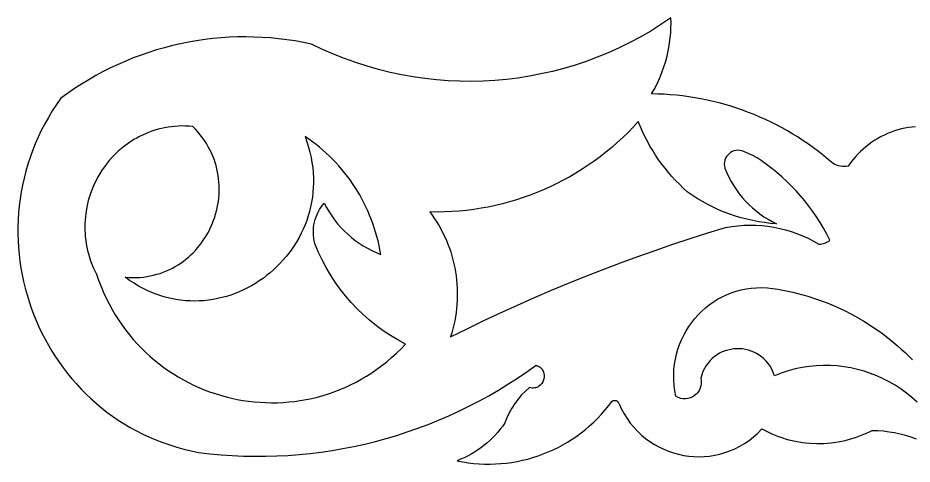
# Model space of a CAD drawing. Extents: x -103 to 103, y 12 to 127.
# Drawn here: x -102.5 to -41.7, y 12.1 to 42.4 of the extents above; entities that cross this region are included whole.
import ezdxf

# ---------------------------------------------------------------- set-up
doc = ezdxf.new("R2010")
doc.units = 0
doc.header["$MEASUREMENT"] = 0
doc.layers.add('LAYER_1', color=1, linetype='CONTINUOUS')

msp = doc.modelspace()

# ---------------------------------------------------------------- linework, layer by layer
at = {"layer": 'LAYER_1'}
for points in [[(-41.417, 35.006), (-41.663, 34.982), (-41.906, 34.948), (-42.148, 34.904), (-42.388, 34.851), (-42.625, 34.788), (-42.86, 34.715), (-43.092, 34.633), (-43.32, 34.541), (-43.545, 34.441), (-43.765, 34.331), (-43.982, 34.212), (-44.194, 34.084), (-44.401, 33.947), (-44.604, 33.802), (-44.801, 33.647), (-44.992, 33.484), (-45.177, 33.313), (-45.356, 33.133), (-45.529, 32.945), (-45.695, 32.749), (-45.853, 32.545), (-46.005, 32.332), (-46.137, 32.309), (-46.27, 32.299), (-46.403, 32.301), (-46.534, 32.316), (-46.664, 32.343), (-46.791, 32.383), (-46.914, 32.434), (-47.033, 32.498), (-47.358, 32.777), (-47.688, 33.048), (-48.024, 33.312), (-48.365, 33.567), (-48.71, 33.814), (-49.061, 34.053), (-49.416, 34.284), (-49.775, 34.506), (-50.139, 34.721), (-50.507, 34.927), (-50.879, 35.124), (-51.256, 35.313), (-51.635, 35.494), (-52.019, 35.666), (-52.406, 35.829), (-52.796, 35.984), (-53.19, 36.13), (-53.587, 36.268), (-53.986, 36.396), (-54.389, 36.516), (-54.794, 36.626), (-55.201, 36.728), (-55.611, 36.82), (-56.023, 36.904), (-56.437, 36.978), (-56.854, 37.043), (-57.271, 37.099), (-57.691, 37.146), (-58.112, 37.183), (-58.535, 37.211), (-58.958, 37.229), (-59.383, 37.238), (-59.216, 37.532), (-59.059, 37.832), (-58.914, 38.137), (-58.78, 38.447), (-58.657, 38.761), (-58.545, 39.079), (-58.445, 39.4), (-58.356, 39.725), (-58.278, 40.053), (-58.212, 40.384), (-58.158, 40.717), (-58.116, 41.052), (-58.085, 41.389), (-58.067, 41.728), (-58.06, 42.067), (-58.065, 42.408), (-58.751, 41.948), (-59.448, 41.514), (-60.156, 41.106), (-60.874, 40.723), (-61.602, 40.366), (-62.339, 40.035), (-63.084, 39.73), (-63.837, 39.45), (-64.597, 39.197), (-65.364, 38.969), (-66.136, 38.768), (-66.913, 38.592), (-67.695, 38.442), (-68.48, 38.319), (-69.269, 38.222), (-70.06, 38.151), (-70.853, 38.106), (-71.648, 38.088), (-72.442, 38.096), (-73.237, 38.131), (-74.031, 38.192), (-74.823, 38.279), (-75.614, 38.393), (-76.402, 38.534), (-77.186, 38.701), (-77.966, 38.895), (-78.742, 39.116), (-79.512, 39.364), (-80.276, 39.638), (-81.034, 39.94), (-81.785, 40.268), (-82.527, 40.623), (-83.085, 40.739), (-83.644, 40.839), (-84.204, 40.923), (-84.765, 40.992), (-85.327, 41.046), (-85.888, 41.085), (-86.45, 41.108), (-87.01, 41.117), (-87.571, 41.11), (-88.13, 41.088), (-88.688, 41.051), (-89.244, 41), (-89.798, 40.933), (-90.35, 40.852), (-90.9, 40.757), (-91.447, 40.646), (-91.991, 40.521), (-92.532, 40.382), (-93.069, 40.228), (-93.602, 40.059), (-94.131, 39.877), (-94.656, 39.68), (-95.176, 39.469), (-95.691, 39.243), (-96.2, 39.004), (-96.704, 38.751), (-97.202, 38.483), (-97.694, 38.202), (-98.179, 37.907), (-98.658, 37.599), (-99.13, 37.276), (-99.594, 36.94), (-99.892, 36.511), (-100.174, 36.076), (-100.439, 35.636), (-100.687, 35.192), (-100.919, 34.744), (-101.135, 34.291), (-101.334, 33.835), (-101.518, 33.376), (-101.685, 32.913), (-101.837, 32.448), (-101.973, 31.981), (-102.093, 31.512), (-102.198, 31.041), (-102.288, 30.569), (-102.362, 30.096), (-102.422, 29.623), (-102.466, 29.149), (-102.496, 28.676), (-102.512, 28.203), (-102.512, 27.73), (-102.499, 27.259), (-102.471, 26.789), (-102.429, 26.321), (-102.374, 25.855), (-102.304, 25.392), (-102.221, 24.932), (-102.124, 24.474), (-102.014, 24.02), (-101.89, 23.57), (-101.753, 23.124), (-101.603, 22.683), (-101.441, 22.246), (-101.265, 21.815), (-101.077, 21.389), (-100.877, 20.969), (-100.664, 20.555), (-100.438, 20.147), (-100.201, 19.747), (-99.952, 19.354), (-99.691, 18.968), (-99.418, 18.59), (-99.133, 18.221), (-98.837, 17.859), (-98.53, 17.507), (-98.212, 17.164), (-97.882, 16.831), (-97.542, 16.508), (-97.19, 16.194), (-96.829, 15.892), (-96.456, 15.6), (-96.073, 15.32), (-95.68, 15.051), (-95.277, 14.794), (-94.864, 14.549), (-94.441, 14.317), (-94.008, 14.098), (-93.566, 13.893), (-93.114, 13.7), (-92.652, 13.522), (-92.182, 13.358), (-91.702, 13.209), (-91.214, 13.075), (-90.716, 12.956), (-90.21, 12.853), (-89.45, 12.763), (-88.689, 12.692), (-87.928, 12.64), (-87.167, 12.605), (-86.407, 12.589), (-85.648, 12.592), (-84.891, 12.612), (-84.135, 12.65), (-83.38, 12.707), (-82.628, 12.781), (-81.879, 12.873), (-81.132, 12.983), (-80.389, 13.11), (-79.649, 13.255), (-78.912, 13.418), (-78.18, 13.598), (-77.451, 13.795), (-76.728, 14.01), (-76.009, 14.242), (-75.296, 14.491), (-74.588, 14.757), (-73.886, 15.04), (-73.19, 15.339), (-72.5, 15.656), (-71.817, 15.989), (-71.142, 16.339), (-70.473, 16.706), (-69.812, 17.089), (-69.159, 17.488), (-68.515, 17.904), (-67.879, 18.336), (-67.251, 18.784), (-67.163, 18.752), (-67.082, 18.714), (-67.01, 18.669), (-66.946, 18.619), (-66.889, 18.564), (-66.84, 18.505), (-66.799, 18.442), (-66.765, 18.376), (-66.717, 18.236), (-66.697, 18.09), (-66.703, 17.943), (-66.734, 17.798), (-66.787, 17.66), (-66.862, 17.534), (-66.958, 17.424), (-67.074, 17.334), (-67.138, 17.299), (-67.207, 17.27), (-67.28, 17.248), (-67.357, 17.234), (-67.437, 17.229), (-67.522, 17.233), (-67.609, 17.246), (-67.701, 17.27), (-67.977, 17.022), (-68.236, 16.758), (-68.475, 16.476), (-68.695, 16.178), (-68.895, 15.866), (-69.073, 15.541), (-69.229, 15.203), (-69.363, 14.853), (-69.518, 14.636), (-69.68, 14.425), (-69.849, 14.221), (-70.026, 14.024), (-70.21, 13.835), (-70.401, 13.653), (-70.598, 13.478), (-70.801, 13.312), (-71.011, 13.154), (-71.226, 13.004), (-71.447, 12.862), (-71.674, 12.729), (-71.905, 12.604), (-72.142, 12.489), (-72.383, 12.383), (-72.628, 12.286), (-72.253, 12.213), (-71.878, 12.153), (-71.502, 12.108), (-71.127, 12.077), (-70.753, 12.06), (-70.379, 12.056), (-70.006, 12.066), (-69.635, 12.09), (-69.266, 12.126), (-68.899, 12.176), (-68.535, 12.239), (-68.174, 12.314), (-67.816, 12.403), (-67.461, 12.504), (-67.11, 12.618), (-66.764, 12.744), (-66.422, 12.882), (-66.085, 13.032), (-65.753, 13.195), (-65.426, 13.369), (-65.106, 13.556), (-64.791, 13.753), (-64.483, 13.963), (-64.182, 14.183), (-63.888, 14.415), (-63.602, 14.659), (-63.323, 14.913), (-63.053, 15.178), (-62.791, 15.454), (-62.538, 15.74), (-62.294, 16.037), (-62.059, 16.344), (-61.997, 16.376), (-61.932, 16.391), (-61.866, 16.392), (-61.803, 16.377), (-61.744, 16.35), (-61.693, 16.309), (-61.65, 16.257), (-61.619, 16.193), (-61.45, 15.83), (-61.262, 15.484), (-61.056, 15.157), (-60.834, 14.848), (-60.595, 14.558), (-60.341, 14.287), (-60.073, 14.035), (-59.793, 13.802), (-59.5, 13.588), (-59.197, 13.394), (-58.884, 13.22), (-58.563, 13.066), (-58.233, 12.931), (-57.897, 12.818), (-57.555, 12.724), (-57.209, 12.651), (-56.859, 12.599), (-56.506, 12.569), (-56.152, 12.559), (-55.798, 12.571), (-55.444, 12.604), (-55.091, 12.66), (-54.742, 12.737), (-54.395, 12.836), (-54.054, 12.958), (-53.718, 13.102), (-53.389, 13.269), (-53.068, 13.459), (-52.755, 13.672), (-52.452, 13.908), (-52.16, 14.167), (-51.88, 14.451), (-51.66, 14.333), (-51.438, 14.223), (-51.213, 14.12), (-50.985, 14.024), (-50.756, 13.936), (-50.524, 13.855), (-50.291, 13.782), (-50.056, 13.716), (-49.583, 13.606), (-49.104, 13.525), (-48.623, 13.475), (-48.14, 13.453), (-47.657, 13.462), (-47.174, 13.5), (-46.694, 13.567), (-46.218, 13.665), (-45.982, 13.725), (-45.747, 13.792), (-45.513, 13.866), (-45.282, 13.948), (-45.052, 14.038), (-44.824, 14.135), (-44.599, 14.239), (-44.376, 14.351), (-43.99, 14.339), (-43.605, 14.309), (-43.224, 14.262), (-42.846, 14.197), (-42.472, 14.115), (-42.103, 14.016), (-41.739, 13.901), (-41.38, 13.769)], [(-41.312, 16.274), (-41.664, 16.589), (-42.03, 16.885), (-42.409, 17.161), (-42.802, 17.417), (-43.206, 17.652), (-43.621, 17.866), (-44.046, 18.058), (-44.48, 18.229), (-44.922, 18.376), (-45.372, 18.502), (-45.828, 18.603), (-46.29, 18.682), (-46.757, 18.736), (-47.228, 18.765), (-47.702, 18.77), (-48.177, 18.749), (-48.654, 18.702), (-49.132, 18.629), (-49.609, 18.53), (-50.085, 18.403), (-50.558, 18.249), (-51.028, 18.067), (-51.112, 18.297), (-51.211, 18.511), (-51.324, 18.709), (-51.45, 18.893), (-51.588, 19.061), (-51.737, 19.213), (-51.895, 19.35), (-52.063, 19.472), (-52.238, 19.579), (-52.42, 19.671), (-52.607, 19.747), (-52.8, 19.808), (-52.996, 19.855), (-53.194, 19.886), (-53.394, 19.902), (-53.595, 19.903), (-53.796, 19.889), (-53.994, 19.86), (-54.191, 19.816), (-54.383, 19.757), (-54.572, 19.684), (-54.754, 19.596), (-54.93, 19.492), (-55.098, 19.375), (-55.258, 19.242), (-55.407, 19.095), (-55.546, 18.933), (-55.674, 18.757), (-55.788, 18.566), (-55.888, 18.36), (-55.974, 18.14), (-56.044, 17.905), (-56.014, 17.721), (-56.013, 17.543), (-56.038, 17.373), (-56.087, 17.213), (-56.158, 17.065), (-56.249, 16.93), (-56.357, 16.81), (-56.479, 16.706), (-56.615, 16.62), (-56.761, 16.554), (-56.915, 16.51), (-57.076, 16.489), (-57.24, 16.492), (-57.406, 16.522), (-57.571, 16.579), (-57.733, 16.667), (-57.804, 17.038), (-57.852, 17.407), (-57.878, 17.773), (-57.882, 18.136), (-57.865, 18.495), (-57.827, 18.848), (-57.769, 19.196), (-57.692, 19.537), (-57.596, 19.872), (-57.481, 20.198), (-57.349, 20.517), (-57.199, 20.826), (-57.033, 21.125), (-56.851, 21.414), (-56.654, 21.692), (-56.442, 21.958), (-56.215, 22.212), (-55.975, 22.452), (-55.722, 22.678), (-55.456, 22.89), (-55.179, 23.087), (-54.89, 23.267), (-54.59, 23.431), (-54.28, 23.578), (-53.96, 23.706), (-53.632, 23.816), (-53.295, 23.907), (-52.95, 23.977), (-52.598, 24.027), (-52.239, 24.055), (-51.874, 24.061), (-51.503, 24.045), (-51.154, 23.999), (-50.805, 23.946), (-50.459, 23.885), (-50.114, 23.818), (-49.772, 23.742), (-49.431, 23.66), (-48.756, 23.474), (-48.091, 23.259), (-47.436, 23.016), (-46.792, 22.746), (-46.159, 22.449), (-45.54, 22.125), (-44.934, 21.775), (-44.343, 21.398), (-43.767, 20.997), (-43.206, 20.57), (-42.663, 20.119), (-42.398, 19.884), (-42.138, 19.643), (-41.882, 19.397), (-41.631, 19.144)]]:
    msp.add_lwpolyline(points, dxfattribs=at)
for points in [[(-47.247, 27.3), (-47.459, 27.703), (-47.682, 28.099), (-47.917, 28.486), (-48.163, 28.866), (-48.42, 29.237), (-48.688, 29.6), (-48.966, 29.955), (-49.255, 30.3), (-49.555, 30.636), (-49.864, 30.962), (-50.183, 31.279), (-50.512, 31.586), (-50.851, 31.883), (-51.198, 32.169), (-51.555, 32.445), (-51.92, 32.709), (-52.208, 32.881), (-52.503, 33.038), (-52.805, 33.181), (-53.114, 33.309), (-53.25, 33.363), (-53.387, 33.393), (-53.521, 33.402), (-53.653, 33.39), (-53.779, 33.36), (-53.899, 33.312), (-54.011, 33.248), (-54.114, 33.169), (-54.205, 33.077), (-54.283, 32.973), (-54.347, 32.859), (-54.394, 32.736), (-54.425, 32.605), (-54.436, 32.467), (-54.426, 32.325), (-54.394, 32.18), (-54.264, 31.87), (-54.121, 31.568), (-53.964, 31.274), (-53.794, 30.989), (-53.611, 30.713), (-53.416, 30.446), (-53.21, 30.19), (-52.991, 29.944), (-52.762, 29.709), (-52.521, 29.485), (-52.271, 29.273), (-52.01, 29.073), (-51.74, 28.885), (-51.46, 28.71), (-51.172, 28.548), (-50.875, 28.4), (-51.284, 28.433), (-51.691, 28.48), (-52.096, 28.542), (-52.497, 28.617), (-52.896, 28.707), (-53.29, 28.811), (-53.681, 28.928), (-54.067, 29.06), (-54.449, 29.204), (-54.825, 29.363), (-55.197, 29.534), (-55.562, 29.719), (-55.921, 29.917), (-56.274, 30.127), (-56.621, 30.351), (-56.96, 30.587), (-57.231, 30.833), (-57.495, 31.087), (-57.751, 31.349), (-57.999, 31.618), (-58.238, 31.894), (-58.469, 32.177), (-58.692, 32.467), (-58.906, 32.764), (-59.111, 33.067), (-59.308, 33.377), (-59.495, 33.692), (-59.673, 34.013), (-59.841, 34.34), (-60, 34.672), (-60.149, 35.009), (-60.289, 35.351), (-60.635, 34.978), (-60.989, 34.615), (-61.352, 34.263), (-61.723, 33.922), (-62.102, 33.592), (-62.489, 33.273), (-62.884, 32.965), (-63.286, 32.669), (-63.694, 32.384), (-64.11, 32.11), (-64.532, 31.848), (-64.96, 31.597), (-65.395, 31.359), (-65.835, 31.132), (-66.281, 30.917), (-66.732, 30.715), (-67.188, 30.525), (-67.649, 30.347), (-68.115, 30.181), (-68.585, 30.028), (-69.059, 29.888), (-69.537, 29.76), (-70.019, 29.645), (-70.504, 29.543), (-70.992, 29.455), (-71.484, 29.379), (-71.977, 29.317), (-72.473, 29.268), (-72.972, 29.233), (-73.472, 29.211), (-73.974, 29.203), (-74.477, 29.208), (-74.31, 28.98), (-74.15, 28.747), (-73.997, 28.509), (-73.852, 28.268), (-73.716, 28.023), (-73.586, 27.775), (-73.465, 27.523), (-73.352, 27.268), (-73.246, 27.01), (-73.149, 26.75), (-73.059, 26.486), (-72.978, 26.221), (-72.904, 25.953), (-72.839, 25.683), (-72.781, 25.412), (-72.732, 25.138), (-72.691, 24.864), (-72.658, 24.588), (-72.633, 24.311), (-72.617, 24.033), (-72.609, 23.755), (-72.609, 23.477), (-72.617, 23.198), (-72.634, 22.919), (-72.659, 22.64), (-72.693, 22.362), (-72.735, 22.084), (-72.786, 21.807), (-72.846, 21.53), (-72.913, 21.255), (-72.99, 20.982), (-73.075, 20.71), (-71.942, 21.269), (-70.804, 21.816), (-69.66, 22.35), (-68.511, 22.872), (-67.357, 23.382), (-66.198, 23.879), (-65.033, 24.363), (-63.864, 24.835), (-62.69, 25.295), (-61.511, 25.742), (-60.328, 26.176), (-59.14, 26.597), (-57.947, 27.006), (-56.751, 27.402), (-55.55, 27.784), (-54.345, 28.155), (-53.935, 28.223), (-53.524, 28.272), (-53.113, 28.302), (-52.702, 28.313), (-52.292, 28.306), (-51.883, 28.28), (-51.475, 28.235), (-51.071, 28.172), (-50.669, 28.091), (-50.272, 27.992), (-49.878, 27.874), (-49.49, 27.739), (-49.107, 27.586), (-48.73, 27.415), (-48.36, 27.227), (-47.998, 27.021), (-47.894, 27.02), (-47.792, 27.03), (-47.692, 27.051), (-47.594, 27.081), (-47.5, 27.122), (-47.411, 27.172), (-47.326, 27.232)], [(-76.129, 20.226), (-76.649, 20.503), (-77.154, 20.804), (-77.644, 21.127), (-78.117, 21.471), (-78.573, 21.837), (-79.012, 22.223), (-79.433, 22.629), (-79.834, 23.053), (-80.216, 23.496), (-80.579, 23.957), (-80.92, 24.434), (-81.24, 24.928), (-81.539, 25.437), (-81.814, 25.961), (-82.067, 26.499), (-82.295, 27.051), (-82.34, 27.233), (-82.372, 27.417), (-82.393, 27.602), (-82.403, 27.787), (-82.401, 27.971), (-82.387, 28.154), (-82.363, 28.336), (-82.327, 28.516), (-82.281, 28.693), (-82.223, 28.867), (-82.155, 29.037), (-82.077, 29.203), (-81.987, 29.364), (-81.888, 29.52), (-81.779, 29.67), (-81.659, 29.813), (-81.504, 29.513), (-81.335, 29.222), (-81.154, 28.94), (-80.96, 28.668), (-80.754, 28.407), (-80.537, 28.156), (-80.308, 27.917), (-80.068, 27.689), (-79.819, 27.472), (-79.559, 27.268), (-79.29, 27.077), (-79.011, 26.899), (-78.724, 26.734), (-78.429, 26.583), (-78.126, 26.446), (-77.815, 26.323), (-77.87, 26.631), (-77.932, 26.935), (-78.002, 27.238), (-78.08, 27.538), (-78.165, 27.834), (-78.257, 28.129), (-78.357, 28.42), (-78.464, 28.708), (-78.577, 28.992), (-78.698, 29.273), (-78.826, 29.551), (-78.961, 29.825), (-79.102, 30.095), (-79.251, 30.362), (-79.406, 30.624), (-79.567, 30.882), (-79.735, 31.136), (-79.909, 31.385), (-80.089, 31.63), (-80.276, 31.87), (-80.469, 32.105), (-80.667, 32.335), (-80.872, 32.561), (-81.083, 32.781), (-81.299, 32.995), (-81.521, 33.204), (-81.749, 33.408), (-81.982, 33.606), (-82.22, 33.798), (-82.464, 33.983), (-82.714, 34.163), (-82.968, 34.337), (-82.841, 33.98), (-82.731, 33.624), (-82.637, 33.27), (-82.559, 32.918), (-82.497, 32.568), (-82.45, 32.221), (-82.418, 31.876), (-82.4, 31.535), (-82.397, 31.197), (-82.409, 30.862), (-82.434, 30.531), (-82.472, 30.204), (-82.524, 29.881), (-82.588, 29.563), (-82.665, 29.249), (-82.754, 28.94), (-82.855, 28.637), (-82.968, 28.339), (-83.091, 28.047), (-83.226, 27.76), (-83.372, 27.48), (-83.527, 27.207), (-83.693, 26.94), (-83.868, 26.679), (-84.053, 26.426), (-84.247, 26.181), (-84.449, 25.943), (-84.66, 25.713), (-84.879, 25.491), (-85.106, 25.278), (-85.341, 25.073), (-85.582, 24.877), (-85.831, 24.691), (-86.086, 24.513), (-86.347, 24.346), (-86.614, 24.188), (-86.887, 24.04), (-87.165, 23.903), (-87.447, 23.776), (-87.735, 23.66), (-88.027, 23.555), (-88.323, 23.462), (-88.623, 23.38), (-88.926, 23.31), (-89.232, 23.252), (-89.541, 23.206), (-89.852, 23.173), (-90.166, 23.153), (-90.481, 23.146), (-90.798, 23.152), (-91.116, 23.172), (-91.435, 23.205), (-91.754, 23.253), (-92.074, 23.314), (-92.394, 23.391), (-92.713, 23.482), (-93.032, 23.588), (-93.349, 23.709), (-93.666, 23.846), (-93.98, 23.999), (-94.293, 24.168), (-94.604, 24.353), (-94.912, 24.554), (-95.217, 24.772), (-94.96, 24.754), (-94.707, 24.746), (-94.458, 24.748), (-94.213, 24.76), (-93.972, 24.782), (-93.735, 24.814), (-93.502, 24.855), (-93.274, 24.906), (-93.05, 24.965), (-92.83, 25.032), (-92.615, 25.109), (-92.405, 25.193), (-92.2, 25.285), (-91.999, 25.385), (-91.804, 25.493), (-91.614, 25.608), (-91.429, 25.729), (-91.249, 25.858), (-91.075, 25.993), (-90.906, 26.134), (-90.744, 26.282), (-90.586, 26.435), (-90.435, 26.594), (-90.29, 26.758), (-90.151, 26.928), (-90.018, 27.102), (-89.892, 27.281), (-89.771, 27.464), (-89.658, 27.652), (-89.551, 27.843), (-89.451, 28.039), (-89.357, 28.237), (-89.271, 28.439), (-89.191, 28.644), (-89.119, 28.852), (-89.054, 29.062), (-88.996, 29.275), (-88.946, 29.489), (-88.904, 29.706), (-88.869, 29.924), (-88.842, 30.143), (-88.823, 30.364), (-88.811, 30.585), (-88.808, 30.807), (-88.814, 31.03), (-88.827, 31.253), (-88.849, 31.475), (-88.879, 31.698), (-88.918, 31.92), (-88.966, 32.141), (-89.023, 32.361), (-89.089, 32.58), (-89.163, 32.797), (-89.247, 33.013), (-89.34, 33.227), (-89.443, 33.439), (-89.555, 33.648), (-89.676, 33.855), (-89.807, 34.058), (-89.949, 34.259), (-90.099, 34.456), (-90.26, 34.65), (-90.432, 34.84), (-90.613, 35.026), (-90.861, 35.045), (-91.107, 35.054), (-91.35, 35.055), (-91.59, 35.048), (-91.828, 35.031), (-92.063, 35.007), (-92.295, 34.974), (-92.524, 34.934), (-92.75, 34.885), (-92.972, 34.829), (-93.191, 34.766), (-93.407, 34.695), (-93.619, 34.617), (-93.827, 34.532), (-94.031, 34.44), (-94.232, 34.342), (-94.428, 34.237), (-94.621, 34.126), (-94.993, 33.885), (-95.347, 33.621), (-95.682, 33.334), (-95.998, 33.027), (-96.294, 32.701), (-96.568, 32.356), (-96.821, 31.994), (-97.05, 31.617), (-97.256, 31.226), (-97.437, 30.822), (-97.592, 30.406), (-97.721, 29.979), (-97.823, 29.544), (-97.897, 29.101), (-97.943, 28.652), (-97.954, 28.425), (-97.958, 28.197), (-97.954, 27.969), (-97.943, 27.739), (-97.924, 27.509), (-97.896, 27.278), (-97.861, 27.047), (-97.817, 26.816), (-97.766, 26.585), (-97.705, 26.354), (-97.637, 26.124), (-97.56, 25.894), (-97.474, 25.665), (-97.379, 25.436), (-97.275, 25.209), (-97.162, 24.983), (-97.015, 24.558), (-96.855, 24.143), (-96.684, 23.737), (-96.501, 23.342), (-96.307, 22.956), (-96.102, 22.581), (-95.887, 22.215), (-95.661, 21.86), (-95.425, 21.514), (-95.18, 21.179), (-94.925, 20.854), (-94.662, 20.54), (-94.389, 20.236), (-94.108, 19.943), (-93.819, 19.66), (-93.523, 19.388), (-93.218, 19.126), (-92.907, 18.876), (-92.588, 18.636), (-92.263, 18.407), (-91.932, 18.189), (-91.595, 17.983), (-91.252, 17.787), (-90.904, 17.603), (-90.551, 17.43), (-90.193, 17.268), (-89.831, 17.118), (-89.464, 16.979), (-89.094, 16.852), (-88.72, 16.736), (-88.343, 16.632), (-87.964, 16.54), (-87.581, 16.46), (-87.196, 16.391), (-86.81, 16.335), (-86.422, 16.291), (-86.032, 16.259), (-85.641, 16.239), (-85.25, 16.231), (-84.858, 16.235), (-84.466, 16.252), (-84.075, 16.282), (-83.683, 16.324), (-83.293, 16.379), (-82.904, 16.446), (-82.516, 16.526), (-82.13, 16.619), (-81.746, 16.725), (-81.364, 16.843), (-80.985, 16.975), (-80.609, 17.12), (-80.236, 17.278), (-79.867, 17.449), (-79.501, 17.634), (-79.14, 17.832), (-78.783, 18.043), (-78.431, 18.268), (-78.085, 18.506), (-77.743, 18.758), (-77.408, 19.024), (-77.078, 19.304), (-76.755, 19.597), (-76.438, 19.905)]]:
    msp.add_lwpolyline(points, close=True, dxfattribs=at)

doc.saveas('drawing.dxf')
